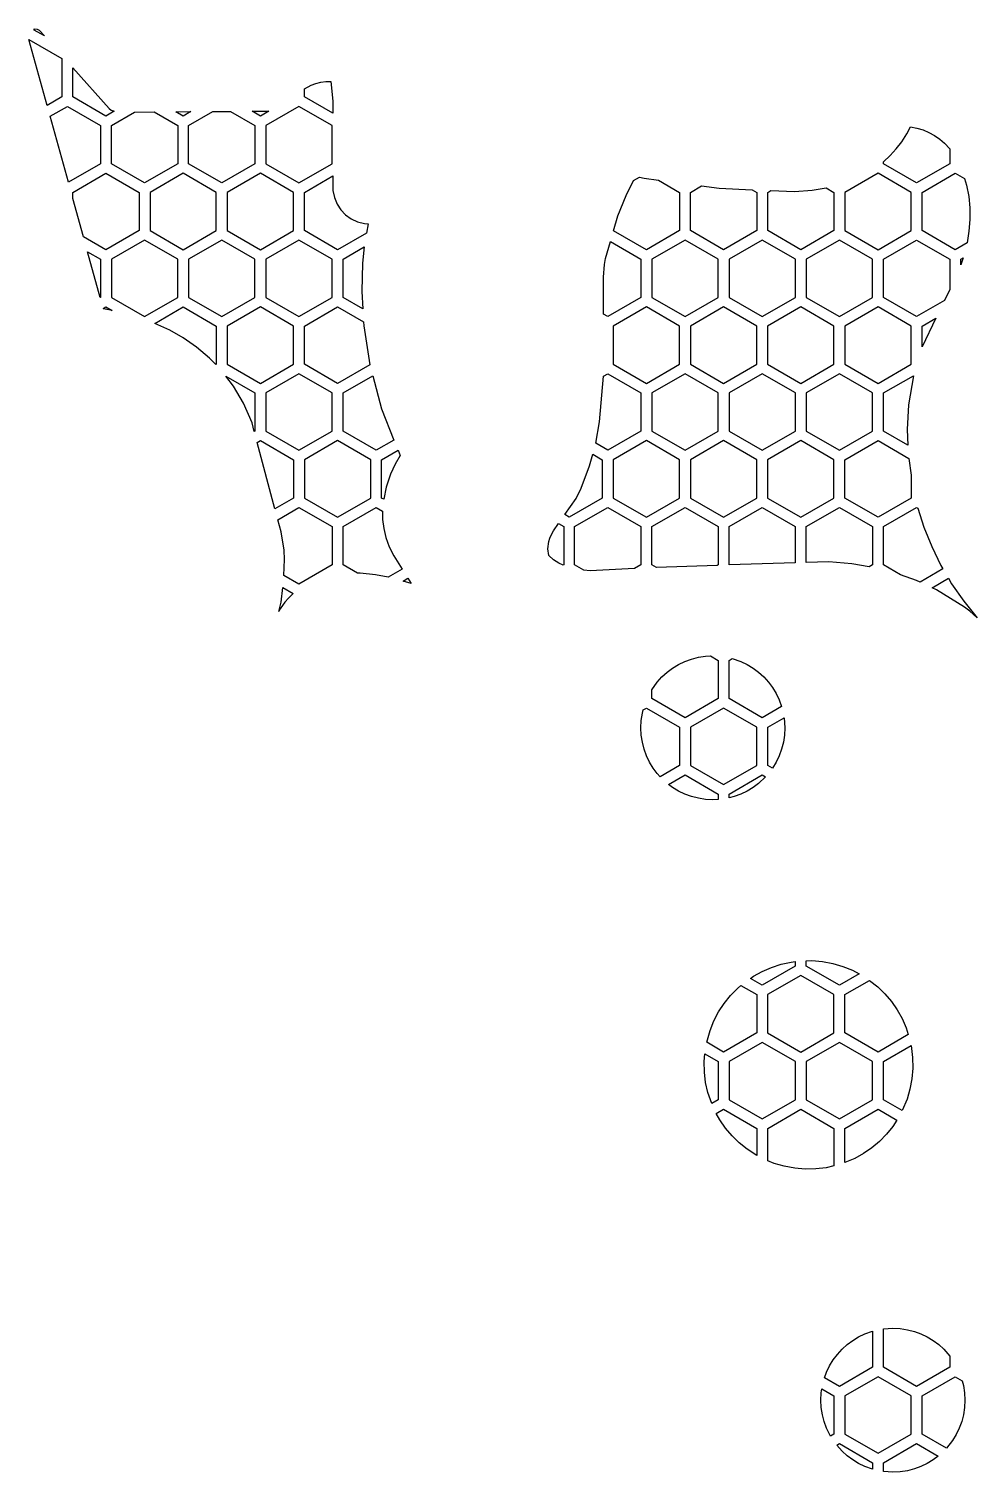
# Model space of a CAD drawing. Header units: millimetres. Extents: x 89.1 to 132.5, y -145.5 to -79.4.
import ezdxf

# ---------------------------------------------------------------- set-up
doc = ezdxf.new("R2010")
doc.units = ezdxf.units.MM

# ---------------------------------------------------------------- blocks, each defined once
blk = doc.blocks.new('HEX')
blk.add_lwpolyline([(1.516, 0.875), (0, 1.75), (-1.516, 0.875), (-1.516, -0.875), (0, -1.75), (1.516, -0.875)], close=True)

msp = doc.modelspace()

# ---------------------------------------------------------------- linework, layer by layer
for points in [[(89.34, -79.449), (89.467, -79.457), (89.564, -79.506), (89.809, -79.773), (89.34, -79.502), (89.34, -79.449)], [(89.095, -79.938), (90.605, -80.81), (90.605, -82.56), (89.929, -82.951), (89.095, -79.938)], [(92.772, -83.093), (92.866, -83.163), (93.001, -83.215), (92.621, -83.435), (91.105, -82.56), (91.105, -81.225), (92.772, -83.093)], [(101.698, -82.197), (102.013, -82.031), (102.225, -81.95), (102.444, -81.891), (102.67, -81.86), (102.9, -81.861), (102.995, -82.749), (102.996, -83.309), (101.698, -82.56), (101.698, -82.197)], [(90.066, -83.448), (90.855, -82.993), (92.371, -83.868), (92.371, -85.618), (90.901, -86.466), (90.066, -83.448)], [(94.829, -83.248), (95.902, -83.868), (95.902, -85.618), (94.386, -86.493), (92.871, -85.618), (92.871, -83.868), (93.933, -83.255), (94.829, -83.248)], [(96.496, -83.236), (96.152, -83.435), (95.816, -83.241), (96.496, -83.236)], [(98.316, -83.223), (99.433, -83.868), (99.433, -85.618), (97.917, -86.493), (96.402, -85.618), (96.402, -83.868), (97.508, -83.229), (98.316, -83.223)], [(100.071, -83.211), (99.683, -83.435), (99.304, -83.216), (100.071, -83.211)], [(128.182, -85.524), (128.493, -85.24), (128.767, -84.941), (129.021, -84.612), (129.251, -84.254), (129.42, -83.929), (129.71, -83.986), (129.991, -84.071), (130.261, -84.183), (130.517, -84.322), (130.756, -84.487), (130.977, -84.678), (131.213, -84.942), (131.213, -85.618), (129.697, -86.493), (128.182, -85.618), (128.182, -85.524)], [(91.105, -87.202), (91.105, -86.926), (92.621, -86.051), (94.136, -86.926), (94.136, -88.676), (92.621, -89.551), (91.59, -88.956), (91.105, -87.202)], [(103.003, -86.848), (103.067, -87.168), (103.188, -87.464), (103.361, -87.729), (103.58, -87.956), (103.837, -88.139), (104.128, -88.272), (104.446, -88.348), (104.613, -88.363), (104.533, -88.79), (103.214, -89.551), (101.698, -88.676), (101.698, -86.926), (103.002, -86.173), (103.003, -86.848)], [(116.039, -87.993), (116.407, -87.077), (116.752, -86.39), (117.016, -86.237), (117.233, -86.282), (117.889, -86.369), (118.854, -86.926), (118.854, -88.676), (117.338, -89.551), (115.838, -88.685), (116.039, -87.993)], [(131.979, -86.595), (132.079, -87.114), (132.129, -87.642), (132.132, -88.174), (132.09, -88.706), (132.006, -89.235), (131.463, -89.551), (129.947, -88.676), (129.947, -86.926), (131.463, -86.051), (131.89, -86.298), (131.979, -86.595)], [(120.665, -86.738), (122.173, -86.804), (122.385, -86.926), (122.385, -88.676), (120.869, -89.551), (119.354, -88.676), (119.354, -86.926), (119.864, -86.631), (120.665, -86.738)], [(124.107, -86.888), (124.919, -86.83), (125.562, -86.721), (125.916, -86.926), (125.916, -88.676), (124.4, -89.551), (122.885, -88.676), (122.885, -86.926), (123.032, -86.841), (124.107, -86.888)], [(130.97, -91.874), (129.697, -92.609), (128.182, -91.734), (128.182, -89.984), (129.697, -89.109), (131.213, -89.984), (131.213, -91.373), (130.97, -91.874)], [(91.781, -89.643), (92.371, -89.984), (92.371, -91.734), (92.361, -91.74), (91.781, -89.643)], [(104.354, -90.173), (104.318, -91.467), (104.364, -92.253), (103.464, -91.734), (103.464, -89.984), (104.432, -89.425), (104.354, -90.173)], [(115.369, -90.802), (115.417, -90.234), (115.472, -89.945), (115.694, -89.179), (117.088, -89.984), (117.088, -91.734), (115.573, -92.609), (115.37, -92.492), (115.369, -90.802)], [(131.825, -89.919), (131.713, -90.237), (131.713, -89.984), (131.825, -89.919)], [(92.503, -92.254), (92.498, -92.238), (92.621, -92.167), (92.898, -92.327), (92.503, -92.254)], [(97.359, -94.506), (96.765, -94.001), (96.156, -93.576), (95.548, -93.225), (94.85, -92.919), (96.152, -92.167), (97.667, -93.042), (97.667, -94.792), (97.645, -94.805), (97.359, -94.506)], [(104.409, -93.035), (104.688, -94.816), (103.214, -95.667), (101.698, -94.792), (101.698, -93.042), (103.214, -92.167), (104.398, -92.851), (104.409, -93.035)], [(129.947, -93.988), (129.947, -93.042), (130.582, -92.675), (129.947, -93.988)], [(99.301, -97.472), (98.911, -96.575), (98.448, -95.786), (98.102, -95.332), (99.433, -96.1), (99.433, -97.85), (99.406, -97.865), (99.301, -97.472)], [(105.225, -96.823), (105.793, -98.255), (104.979, -98.725), (103.464, -97.85), (103.464, -96.1), (104.82, -95.317), (105.225, -96.823)], [(115.2, -97.424), (115.373, -95.34), (115.573, -95.225), (117.088, -96.1), (117.088, -97.85), (115.573, -98.725), (115.019, -98.405), (115.2, -97.424)], [(129.329, -96.652), (129.272, -97.768), (129.298, -98.494), (128.182, -97.85), (128.182, -96.1), (129.548, -95.311), (129.329, -96.652)], [(99.54, -98.366), (99.683, -98.283), (101.198, -99.158), (101.198, -100.908), (100.348, -101.399), (99.54, -98.366)], [(129.447, -99.864), (129.447, -100.908), (127.932, -101.783), (126.416, -100.908), (126.416, -99.158), (127.932, -98.283), (129.341, -99.097), (129.447, -99.864)], [(106.072, -98.956), (105.842, -99.36), (105.635, -99.821), (105.436, -100.417), (105.323, -100.962), (105.229, -100.908), (105.229, -99.158), (105.98, -98.725), (106.072, -98.956)], [(114.124, -100.927), (114.359, -100.455), (114.74, -99.437), (114.885, -98.905), (115.323, -99.158), (115.323, -100.908), (113.807, -101.783), (113.605, -101.666), (114.124, -100.927)], [(100.792, -103.716), (100.767, -103.292), (100.629, -102.454), (100.481, -101.9), (101.448, -101.341), (102.964, -102.216), (102.964, -103.966), (101.448, -104.841), (100.763, -104.445), (100.792, -103.716)], [(104.252, -104.345), (104.122, -104.346), (103.464, -103.966), (103.464, -102.216), (104.979, -101.341), (105.27, -101.509), (105.276, -101.893), (105.324, -102.3), (105.421, -102.716), (105.573, -103.135), (105.786, -103.556), (106.165, -104.157), (105.525, -104.526), (104.951, -104.414), (104.252, -104.345)], [(114.77, -104.24), (114.477, -104.208), (114.057, -103.966), (114.057, -102.216), (115.573, -101.341), (117.088, -102.216), (117.088, -103.966), (116.796, -104.135), (114.77, -104.24)], [(117.798, -104.087), (117.588, -103.966), (117.588, -102.216), (119.104, -101.341), (120.619, -102.216), (120.619, -103.966), (120.571, -103.994), (117.798, -104.087)], [(124.15, -103.874), (121.119, -103.966), (121.119, -102.216), (122.635, -101.341), (124.15, -102.216), (124.15, -103.874)], [(126.732, -103.92), (125.679, -103.822), (124.65, -103.857), (124.65, -102.216), (126.166, -101.341), (127.682, -102.216), (127.682, -103.966), (127.531, -104.053), (126.732, -103.92)], [(130.03, -102.238), (130.387, -103.132), (130.811, -103.999), (130.898, -104.148), (129.853, -104.751), (129.692, -104.675), (128.966, -104.419), (128.182, -103.966), (128.182, -102.216), (129.697, -101.341), (129.758, -101.376), (130.03, -102.238)], [(113.339, -103.888), (113.096, -103.728), (112.872, -103.531), (112.834, -103.225), (112.872, -102.903), (112.921, -102.738), (112.992, -102.571), (113.086, -102.404), (113.316, -102.077), (113.557, -102.216), (113.557, -103.966), (113.532, -103.981), (113.339, -103.888)], [(106.577, -104.81), (106.214, -104.706), (106.432, -104.58), (106.577, -104.81)], [(131.299, -104.833), (131.851, -105.63), (132.465, -106.386), (132.131, -106.078), (131.89, -105.896), (130.614, -105.11), (130.403, -105.011), (131.15, -104.579), (131.299, -104.833)], [(101.19, -105.278), (100.975, -105.485), (100.807, -105.678), (100.596, -105.981), (100.532, -106.101), (100.632, -105.672), (100.713, -104.994), (101.19, -105.278)], [(117.588, -109.675), (117.838, -109.323), (118.05, -109.09), (118.284, -108.877), (118.537, -108.688), (118.808, -108.523), (119.096, -108.384), (119.399, -108.274), (119.714, -108.193), (120.041, -108.143), (120.271, -108.131), (120.619, -108.332), (120.619, -110.082), (119.104, -110.957), (117.588, -110.082), (117.588, -109.675)], [(121.263, -108.249), (121.659, -108.384), (121.947, -108.523), (122.218, -108.688), (122.472, -108.877), (122.706, -109.09), (122.918, -109.323), (123.107, -109.577), (123.272, -109.848), (123.411, -110.136), (123.523, -110.444), (122.635, -110.957), (121.119, -110.082), (121.119, -108.332), (121.263, -108.249)], [(117.193, -110.599), (117.338, -110.515), (118.854, -111.39), (118.854, -113.14), (117.966, -113.653), (117.838, -113.512), (117.648, -113.258), (117.483, -112.987), (117.345, -112.699), (117.234, -112.396), (117.153, -112.081), (117.103, -111.754), (117.086, -111.417), (117.103, -111.081), (117.153, -110.754), (117.193, -110.599)], [(123.634, -110.958), (123.67, -111.417), (123.653, -111.754), (123.603, -112.081), (123.522, -112.396), (123.411, -112.699), (123.272, -112.987), (123.102, -113.265), (122.885, -113.14), (122.885, -111.39), (123.634, -110.958)], [(120.378, -114.709), (120.041, -114.692), (119.714, -114.642), (119.399, -114.561), (119.096, -114.451), (118.808, -114.312), (118.537, -114.147), (118.351, -114.008), (119.104, -113.573), (120.619, -114.448), (120.619, -114.697), (120.378, -114.709)], [(122.784, -113.659), (122.472, -113.958), (122.218, -114.147), (121.947, -114.312), (121.659, -114.451), (121.357, -114.561), (121.119, -114.622), (121.119, -114.448), (122.635, -113.573), (122.784, -113.659)], [(122.235, -122.782), (122.636, -122.559), (123.057, -122.374), (123.497, -122.23), (123.953, -122.129), (124.15, -122.106), (124.15, -122.314), (122.635, -123.189), (122.096, -122.878), (122.235, -122.782)], [(124.901, -122.065), (125.387, -122.105), (125.868, -122.194), (126.328, -122.329), (126.765, -122.506), (127.071, -122.667), (126.166, -123.189), (124.65, -122.314), (124.65, -122.069), (124.901, -122.065)], [(120.249, -125.26), (120.426, -124.822), (120.643, -124.409), (120.898, -124.023), (121.187, -123.665), (121.508, -123.337), (121.664, -123.206), (122.385, -123.622), (122.385, -125.372), (120.869, -126.247), (120.099, -125.802), (120.249, -125.26)], [(127.549, -122.968), (127.923, -123.267), (128.251, -123.588), (128.546, -123.938), (128.806, -124.315), (129.029, -124.716), (129.214, -125.137), (129.315, -125.448), (127.932, -126.247), (126.416, -125.372), (126.416, -123.622), (127.549, -122.968)], [(129.441, -125.953), (129.514, -126.502), (129.523, -126.981), (129.483, -127.467), (129.393, -127.948), (129.259, -128.408), (129.039, -128.925), (128.182, -128.43), (128.182, -126.68), (129.441, -125.953)], [(120.324, -128.6), (120.15, -128.091), (120.049, -127.635), (119.993, -127.166), (119.985, -126.687), (120.014, -126.331), (120.619, -126.68), (120.619, -128.43), (120.324, -128.6)], [(122.385, -130.974), (121.943, -130.69), (121.585, -130.401), (121.257, -130.08), (120.962, -129.729), (120.702, -129.353), (120.536, -129.056), (120.869, -128.863), (122.385, -129.738), (122.385, -130.974)], [(125.555, -131.538), (125.086, -131.594), (124.607, -131.603), (124.12, -131.563), (123.64, -131.473), (123.18, -131.339), (122.885, -131.219), (122.885, -129.738), (124.4, -128.863), (125.916, -129.738), (125.916, -131.459), (125.555, -131.538)], [(128.61, -129.645), (128.321, -130.003), (128, -130.331), (127.649, -130.626), (127.273, -130.886), (126.872, -131.109), (126.416, -131.305), (126.416, -129.738), (127.932, -128.863), (128.796, -129.362), (128.61, -129.645)], [(125.581, -140.888), (125.719, -140.6), (125.884, -140.329), (126.074, -140.076), (126.286, -139.842), (126.52, -139.63), (126.773, -139.44), (127.045, -139.275), (127.332, -139.137), (127.682, -139.014), (127.682, -140.662), (126.166, -141.537), (125.487, -141.145), (125.581, -140.888)], [(128.182, -138.912), (128.614, -138.878), (128.95, -138.895), (129.277, -138.945), (129.593, -139.026), (129.895, -139.137), (130.183, -139.275), (130.454, -139.44), (130.708, -139.63), (130.942, -139.842), (131.213, -140.154), (131.213, -140.662), (129.697, -141.537), (128.182, -140.662), (128.182, -138.912)], [(131.839, -141.506), (131.888, -141.833), (131.906, -142.17), (131.888, -142.506), (131.839, -142.833), (131.758, -143.149), (131.647, -143.451), (131.508, -143.739), (131.343, -144.01), (131.063, -144.364), (129.947, -143.72), (129.947, -141.97), (131.463, -141.095), (131.78, -141.279), (131.839, -141.506)], [(125.367, -141.653), (125.916, -141.97), (125.916, -143.72), (125.762, -143.809), (125.581, -143.451), (125.47, -143.149), (125.389, -142.833), (125.339, -142.506), (125.322, -142.17), (125.339, -141.833), (125.367, -141.653)], [(127.682, -145.325), (127.332, -145.203), (127.045, -145.064), (126.773, -144.899), (126.52, -144.71), (126.286, -144.497), (126.044, -144.224), (126.166, -144.153), (127.682, -145.028), (127.682, -145.325)], [(130.454, -144.899), (130.183, -145.064), (129.895, -145.203), (129.593, -145.313), (129.277, -145.394), (128.95, -145.444), (128.614, -145.461), (128.182, -145.43), (128.182, -145.028), (129.697, -144.153), (130.687, -144.725), (130.454, -144.899)]]:
    msp.add_lwpolyline(points, close=True)

# ---------------------------------------------------------------- block references
for p in [(101.448, -84.743), (96.152, -87.801), (99.683, -87.801), (127.932, -87.801), (94.386, -90.859), (97.917, -90.859), (101.448, -90.859), (119.104, -90.859), (122.635, -90.859), (126.166, -90.859), (99.683, -93.917), (117.338, -93.917), (120.869, -93.917), (124.4, -93.917), (127.932, -93.917), (101.448, -96.975), (119.104, -96.975), (122.635, -96.975), (126.166, -96.975), (103.214, -100.033), (117.338, -100.033), (120.869, -100.033), (124.4, -100.033), (120.869, -112.265), (124.4, -124.497), (122.635, -127.555), (126.166, -127.555), (127.932, -142.845)]:
    msp.add_blockref('HEX', p)

doc.saveas('drawing.dxf')
